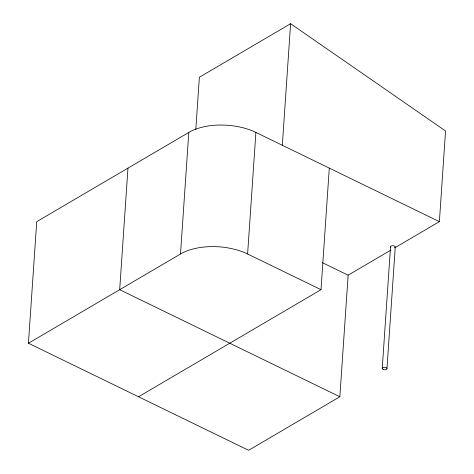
<?xml version="1.0" encoding="UTF-8"?>
<svg xmlns="http://www.w3.org/2000/svg" width="474" height="474" viewBox="0 0 474 474"><rect width="100%" height="100%" fill="white"/><g stroke="black" fill="none" stroke-linecap="round" stroke-linejoin="round"><path stroke-width="0.71" d="M390.89 250.1L348.141 275.187L339.852 396.756L248.613 450.3L28.44 343.241L36.729 221.672L188.794 132.43A47.738 25.086 3.9 0 1 255.901 132.424L439.38 221.642L445.56 130.99L290.609 23.7L199.37 77.244L195.803 129.556M127.968 168.128L119.679 289.697L339.852 396.756M28.44 343.241L180.505 253.999L188.794 132.43M329.294 168.11L321.005 289.679L247.612 253.993L255.901 132.424M282.32 145.269L290.609 23.7M382.234 368.523L390.517 246.954M386.98 368.523L395.263 246.954M138.527 396.768L321.005 289.679M394.718 247.849L439.38 221.642M322.279 262.608L348.141 275.187M180.505 253.999A47.738 25.086 3.9 0 1 247.612 253.993M390.825 247.475A2.388 1.256 3.9 0 1 391.376 245.905A2.388 1.256 3.9 0 1 394.457 246.083A2.388 1.256 3.9 0 1 394.925 247.706M383.312 369.513A2.388 1.256 3.9 0 0 386.985 368.701A2.388 1.256 3.9 0 0 383.513 367.35A2.388 1.256 3.9 0 0 383.312 369.513"/></g></svg>
